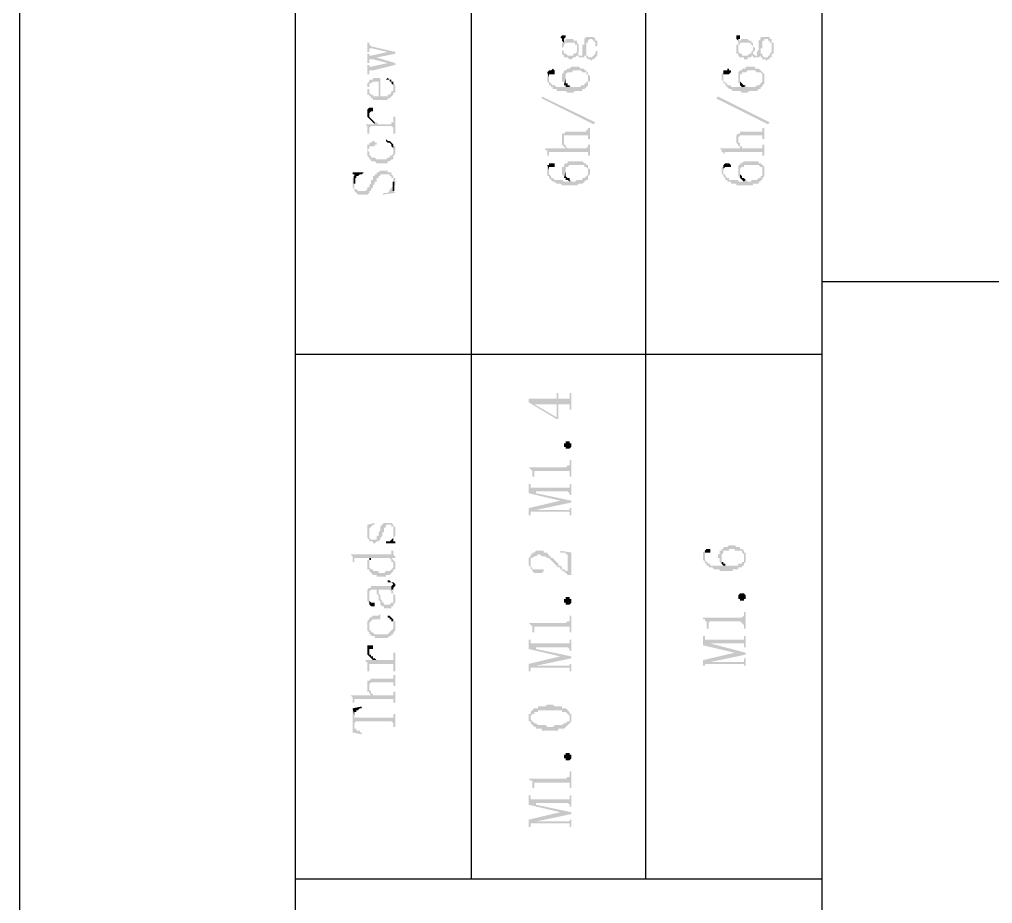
# Model space of a CAD drawing. Header units: inches. Extents: x 3613 to 8393, y -2205 to -794.
# Drawn here: x 7005.62 to 7029.3, y -1038.66 to -1017.14 of the extents above; entities that cross this region are included whole.
import ezdxf

# ---------------------------------------------------------------- set-up
doc = ezdxf.new("R2010")
doc.units = ezdxf.units.IN
doc.header["$MEASUREMENT"] = 0

msp = doc.modelspace()

# ---------------------------------------------------------------- hatches: boundary and pattern name
at = {"transparency": 33554559}
for points in [[(7018.784, -1017.573), (7018.784, -1017.573), (7018.829, -1017.618), (7018.829, -1017.664), (7018.874, -1017.709), (7018.874, -1017.618), (7018.874, -1017.618), (7018.919, -1017.573), (7018.919, -1017.528), (7018.829, -1017.528)], [(7023.071, -1017.573), (7023.071, -1017.618), (7023.071, -1017.618), (7023.116, -1017.664), (7023.116, -1017.709), (7023.116, -1017.618), (7023.162, -1017.618), (7023.162, -1017.573), (7023.162, -1017.528), (7023.071, -1017.528)], [(7014.09, -1017.709), (7014.09, -1017.934), (7014.135, -1017.934), (7014.135, -1017.889), (7014.135, -1017.844), (7014.18, -1017.844), (7014.586, -1017.934), (7014.586, -1017.934), (7014.767, -1017.98), (7014.767, -1017.934), (7014.18, -1017.799), (7014.18, -1017.799), (7014.135, -1017.754), (7014.135, -1017.709)], [(7018.829, -1017.98), (7018.874, -1018.025), (7018.874, -1018.07), (7018.964, -1018.07), (7019.009, -1018.115), (7019.055, -1018.115), (7019.1, -1018.07), (7019.145, -1018.07), (7019.19, -1018.025), (7019.235, -1018.025), (7019.235, -1018.07), (7019.37, -1018.07), (7019.37, -1018.025), (7019.416, -1018.025), (7019.416, -1018.07), (7019.416, -1018.07), (7019.461, -1018.115), (7019.506, -1018.115), (7019.551, -1018.16), (7019.551, -1018.115), (7019.596, -1018.115), (7019.641, -1018.07), (7019.641, -1018.07), (7019.686, -1018.025), (7019.686, -1017.98), (7019.686, -1017.844), (7019.686, -1017.799), (7019.686, -1017.709), (7019.686, -1017.664), (7019.686, -1017.844), (7019.686, -1017.889), (7019.641, -1017.934), (7019.641, -1017.98), (7019.641, -1017.98), (7019.596, -1018.025), (7019.596, -1018.025), (7019.551, -1018.07), (7019.461, -1018.07), (7019.461, -1018.025), (7019.416, -1018.025), (7019.416, -1017.98), (7019.416, -1017.573), (7019.37, -1017.618), (7019.37, -1017.709), (7019.37, -1017.754), (7019.325, -1017.754), (7019.325, -1017.844), (7019.325, -1017.889), (7019.325, -1017.98), (7019.325, -1018.025), (7019.235, -1018.025), (7019.235, -1017.98), (7019.19, -1017.98), (7019.19, -1017.844), (7019.19, -1017.889), (7019.19, -1017.934), (7019.19, -1017.934), (7019.145, -1017.98), (7019.1, -1017.98), (7019.1, -1018.025), (7018.964, -1018.025), (7018.919, -1017.98), (7018.874, -1017.98), (7018.874, -1017.934), (7018.874, -1017.934), (7018.829, -1017.889), (7018.829, -1017.844)], [(7018.829, -1017.844), (7018.829, -1017.889), (7018.829, -1017.98), (7018.829, -1017.844), (7018.829, -1017.844), (7018.874, -1017.799), (7018.874, -1017.754), (7018.874, -1017.754), (7018.919, -1017.709), (7019.145, -1017.709), (7019.145, -1017.754), (7019.19, -1017.754), (7019.19, -1017.844), (7019.19, -1017.98), (7019.235, -1017.934), (7019.235, -1017.844), (7019.235, -1017.754), (7019.235, -1017.754), (7019.19, -1017.709), (7019.19, -1017.664), (7019.1, -1017.664), (7019.1, -1017.618), (7018.919, -1017.618), (7018.919, -1017.664), (7018.874, -1017.664), (7018.874, -1017.618), (7018.874, -1017.709), (7018.829, -1017.709), (7018.829, -1017.754)], [(7019.416, -1017.573), (7019.416, -1017.98), (7019.416, -1017.934), (7019.416, -1017.844), (7019.416, -1017.799), (7019.416, -1017.709), (7019.461, -1017.709), (7019.461, -1017.664), (7019.461, -1017.664), (7019.506, -1017.618), (7019.551, -1017.618), (7019.596, -1017.664), (7019.596, -1017.664), (7019.641, -1017.709), (7019.641, -1017.799), (7019.686, -1017.799), (7019.686, -1017.844), (7019.686, -1017.664), (7019.641, -1017.664), (7019.641, -1017.618), (7019.641, -1017.618), (7019.596, -1017.573)], [(7023.071, -1017.844), (7023.071, -1017.889), (7023.071, -1017.98), (7023.116, -1017.98), (7023.116, -1017.844), (7023.116, -1017.754), (7023.162, -1017.754), (7023.162, -1017.709), (7023.387, -1017.709), (7023.432, -1017.754), (7023.432, -1017.754), (7023.478, -1017.799), (7023.478, -1017.844), (7023.478, -1017.98), (7023.478, -1017.934), (7023.478, -1017.934), (7023.523, -1017.889), (7023.523, -1017.844), (7023.523, -1017.844), (7023.478, -1017.799), (7023.478, -1017.754), (7023.478, -1017.709), (7023.432, -1017.709), (7023.432, -1017.664), (7023.387, -1017.664), (7023.342, -1017.618), (7023.207, -1017.618), (7023.162, -1017.664), (7023.116, -1017.664), (7023.116, -1017.618), (7023.116, -1017.709), (7023.116, -1017.754), (7023.071, -1017.754)], [(7023.116, -1017.98), (7023.116, -1018.025), (7023.116, -1018.025), (7023.162, -1018.07), (7023.252, -1018.07), (7023.252, -1018.115), (7023.342, -1018.115), (7023.342, -1018.07), (7023.432, -1018.07), (7023.432, -1018.025), (7023.478, -1018.025), (7023.478, -1018.07), (7023.613, -1018.07), (7023.658, -1018.025), (7023.658, -1018.07), (7023.703, -1018.07), (7023.703, -1018.115), (7023.793, -1018.115), (7023.793, -1018.16), (7023.839, -1018.115), (7023.884, -1018.115), (7023.884, -1018.07), (7023.929, -1018.07), (7023.929, -1018.025), (7023.929, -1017.98), (7023.974, -1017.98), (7023.974, -1017.844), (7023.974, -1017.799), (7023.974, -1017.709), (7023.929, -1017.709), (7023.929, -1017.664), (7023.929, -1017.844), (7023.929, -1017.934), (7023.929, -1017.934), (7023.884, -1017.98), (7023.884, -1018.025), (7023.839, -1018.025), (7023.839, -1018.07), (7023.748, -1018.07), (7023.703, -1018.025), (7023.703, -1017.98), (7023.658, -1017.98), (7023.658, -1017.573), (7023.658, -1017.618), (7023.658, -1017.618), (7023.613, -1017.664), (7023.613, -1017.709), (7023.613, -1017.754), (7023.613, -1017.844), (7023.613, -1017.889), (7023.613, -1017.889), (7023.568, -1017.934), (7023.568, -1017.98), (7023.568, -1018.025), (7023.523, -1018.025), (7023.478, -1017.98), (7023.478, -1017.844), (7023.478, -1017.889), (7023.478, -1017.889), (7023.432, -1017.934), (7023.432, -1017.98), (7023.387, -1017.98), (7023.342, -1018.025), (7023.207, -1018.025), (7023.207, -1017.98), (7023.162, -1017.98), (7023.116, -1017.934), (7023.116, -1017.844)], [(7023.658, -1017.573), (7023.658, -1017.98), (7023.658, -1017.934), (7023.658, -1017.844), (7023.703, -1017.844), (7023.703, -1017.799), (7023.703, -1017.709), (7023.703, -1017.664), (7023.748, -1017.664), (7023.748, -1017.618), (7023.839, -1017.618), (7023.839, -1017.664), (7023.884, -1017.664), (7023.884, -1017.709), (7023.929, -1017.709), (7023.929, -1017.799), (7023.929, -1017.844), (7023.929, -1017.664), (7023.929, -1017.618), (7023.884, -1017.618), (7023.884, -1017.573), (7023.703, -1017.573)], [(7014.09, -1017.98), (7014.09, -1018.205), (7014.135, -1018.205), (7014.135, -1018.16), (7014.135, -1018.115), (7014.225, -1018.115), (7014.316, -1018.07), (7014.767, -1017.98), (7014.586, -1017.934), (7014.18, -1018.025), (7014.135, -1018.025), (7014.135, -1017.98), (7014.135, -1017.98)], [(7014.09, -1018.25), (7014.09, -1018.476), (7014.135, -1018.476), (7014.135, -1018.431), (7014.135, -1018.386), (7014.225, -1018.386), (7014.767, -1018.25), (7014.586, -1018.205), (7014.18, -1018.295), (7014.135, -1018.295), (7014.135, -1018.25), (7014.135, -1018.25)], [(7014.225, -1018.115), (7014.586, -1018.205), (7014.586, -1018.205), (7014.767, -1018.25), (7014.767, -1018.205), (7014.316, -1018.07)], [(7018.468, -1018.431), (7018.513, -1018.566), (7018.513, -1018.521), (7018.513, -1018.476), (7018.648, -1018.476), (7018.648, -1018.431), (7018.648, -1018.386), (7018.648, -1018.386), (7018.603, -1018.341), (7018.603, -1018.341), (7018.558, -1018.386), (7018.513, -1018.386)], [(7018.468, -1018.521), (7018.468, -1018.611), (7018.468, -1018.656), (7018.468, -1018.656), (7018.513, -1018.702), (7018.513, -1018.747), (7018.558, -1018.747), (7018.558, -1018.792), (7018.603, -1018.792), (7018.603, -1018.837), (7018.693, -1018.837), (7018.693, -1018.882), (7018.919, -1018.882), (7018.964, -1018.927), (7019.1, -1018.927), (7019.145, -1018.882), (7019.325, -1018.882), (7019.325, -1018.837), (7019.37, -1018.837), (7019.416, -1018.792), (7019.416, -1018.792), (7019.461, -1018.747), (7019.461, -1018.566), (7019.461, -1018.611), (7019.461, -1018.656), (7019.416, -1018.656), (7019.416, -1018.702), (7019.37, -1018.702), (7019.37, -1018.747), (7019.28, -1018.747), (7019.28, -1018.792), (7019.055, -1018.792), (7019.009, -1018.747), (7019.009, -1018.792), (7018.693, -1018.792), (7018.648, -1018.747), (7018.603, -1018.747), (7018.558, -1018.702), (7018.558, -1018.702), (7018.513, -1018.656), (7018.513, -1018.566), (7018.513, -1018.566), (7018.468, -1018.431)], [(7018.829, -1018.566), (7018.829, -1018.656), (7018.874, -1018.656), (7018.874, -1018.702), (7018.874, -1018.747), (7018.919, -1018.566), (7018.919, -1018.476), (7018.919, -1018.476), (7018.964, -1018.431), (7019.055, -1018.431), (7019.1, -1018.386), (7019.28, -1018.386), (7019.325, -1018.431), (7019.416, -1018.431), (7019.416, -1018.476), (7019.461, -1018.476), (7019.461, -1018.566), (7019.461, -1018.747), (7019.461, -1018.656), (7019.506, -1018.656), (7019.506, -1018.566), (7019.506, -1018.521), (7019.506, -1018.521), (7019.461, -1018.476), (7019.461, -1018.431), (7019.416, -1018.431), (7019.416, -1018.386), (7019.37, -1018.386), (7019.37, -1018.341), (7019.28, -1018.341), (7019.235, -1018.295), (7019.055, -1018.295), (7019.009, -1018.341), (7018.964, -1018.341), (7018.919, -1018.386), (7018.874, -1018.386), (7018.874, -1018.431), (7018.874, -1018.431), (7018.829, -1018.476), (7018.829, -1018.521), (7018.829, -1018.521)], [(7022.71, -1018.521), (7022.71, -1018.611), (7022.71, -1018.611), (7022.755, -1018.656), (7022.755, -1018.702), (7022.801, -1018.702), (7022.801, -1018.747), (7022.801, -1018.747), (7022.846, -1018.792), (7022.846, -1018.792), (7022.891, -1018.837), (7022.936, -1018.837), (7022.981, -1018.882), (7023.162, -1018.882), (7023.207, -1018.927), (7023.342, -1018.927), (7023.387, -1018.882), (7023.568, -1018.882), (7023.613, -1018.837), (7023.658, -1018.837), (7023.658, -1018.792), (7023.703, -1018.792), (7023.703, -1018.747), (7023.703, -1018.566), (7023.703, -1018.611), (7023.703, -1018.656), (7023.703, -1018.656), (7023.658, -1018.702), (7023.658, -1018.702), (7023.613, -1018.747), (7023.568, -1018.747), (7023.523, -1018.792), (7023.297, -1018.792), (7023.297, -1018.747), (7023.252, -1018.792), (7022.936, -1018.792), (7022.936, -1018.747), (7022.846, -1018.747), (7022.846, -1018.702), (7022.801, -1018.702), (7022.801, -1018.656), (7022.755, -1018.656), (7022.755, -1018.566), (7022.755, -1018.431), (7022.755, -1018.431), (7022.71, -1018.476)], [(7022.755, -1018.431), (7022.755, -1018.566), (7022.755, -1018.521), (7022.755, -1018.476), (7022.891, -1018.476), (7022.936, -1018.431), (7022.936, -1018.386), (7022.891, -1018.386), (7022.891, -1018.341), (7022.846, -1018.341), (7022.846, -1018.386), (7022.755, -1018.386)], [(7023.116, -1018.566), (7023.116, -1018.656), (7023.116, -1018.702), (7023.162, -1018.702), (7023.162, -1018.747), (7023.162, -1018.566), (7023.162, -1018.476), (7023.207, -1018.476), (7023.207, -1018.431), (7023.297, -1018.431), (7023.342, -1018.386), (7023.523, -1018.386), (7023.568, -1018.431), (7023.658, -1018.431), (7023.703, -1018.476), (7023.703, -1018.566), (7023.703, -1018.747), (7023.748, -1018.702), (7023.748, -1018.656), (7023.748, -1018.566), (7023.748, -1018.521), (7023.748, -1018.476), (7023.748, -1018.476), (7023.703, -1018.431), (7023.703, -1018.431), (7023.658, -1018.386), (7023.658, -1018.386), (7023.613, -1018.341), (7023.523, -1018.341), (7023.523, -1018.295), (7023.297, -1018.295), (7023.297, -1018.341), (7023.207, -1018.341), (7023.207, -1018.386), (7023.162, -1018.386), (7023.116, -1018.431), (7023.116, -1018.521), (7023.116, -1018.521)], [(7014.09, -1018.702), (7014.09, -1018.837), (7014.09, -1018.792), (7014.135, -1018.792), (7014.135, -1018.747), (7014.135, -1018.702), (7014.18, -1018.702), (7014.225, -1018.656), (7014.361, -1018.656), (7014.361, -1019.018), (7014.406, -1019.108), (7014.586, -1019.108), (7014.586, -1019.063), (7014.632, -1019.063), (7014.677, -1019.018), (7014.677, -1019.018), (7014.722, -1018.972), (7014.722, -1018.927), (7014.767, -1018.927), (7014.767, -1018.837), (7014.767, -1018.792), (7014.767, -1018.747), (7014.722, -1018.702), (7014.722, -1018.656), (7014.722, -1018.792), (7014.722, -1018.882), (7014.677, -1018.882), (7014.677, -1018.927), (7014.677, -1018.927), (7014.632, -1018.972), (7014.586, -1018.972), (7014.586, -1019.018), (7014.406, -1019.018), (7014.406, -1018.566), (7014.225, -1018.566), (7014.225, -1018.611), (7014.135, -1018.611), (7014.135, -1018.656), (7014.135, -1018.656)], [(7014.09, -1018.837), (7014.09, -1018.927), (7014.09, -1018.972), (7014.135, -1018.972), (7014.135, -1019.018), (7014.18, -1019.018), (7014.18, -1019.063), (7014.225, -1019.063), (7014.225, -1019.108), (7014.406, -1019.108), (7014.361, -1019.018), (7014.225, -1019.018), (7014.225, -1018.972), (7014.18, -1018.972), (7014.135, -1018.927), (7014.135, -1018.837), (7014.09, -1018.837), (7014.09, -1018.702), (7014.09, -1018.747), (7014.09, -1018.792)], [(7014.541, -1018.611), (7014.632, -1018.611), (7014.632, -1018.656), (7014.677, -1018.656), (7014.677, -1018.702), (7014.677, -1018.702), (7014.722, -1018.747), (7014.722, -1018.792), (7014.722, -1018.656), (7014.677, -1018.656), (7014.677, -1018.611), (7014.632, -1018.611), (7014.586, -1018.566), (7014.586, -1018.566)], [(7018.874, -1018.747), (7018.919, -1018.747), (7018.919, -1018.792), (7019.009, -1018.792), (7019.009, -1018.747), (7018.964, -1018.747), (7018.964, -1018.702), (7018.919, -1018.702), (7018.919, -1018.611), (7018.919, -1018.566)], [(7023.162, -1018.747), (7023.162, -1018.747), (7023.207, -1018.792), (7023.252, -1018.792), (7023.297, -1018.747), (7023.252, -1018.747), (7023.207, -1018.702), (7023.207, -1018.702), (7023.162, -1018.656), (7023.162, -1018.611), (7023.162, -1018.566)], [(7019.641, -1019.649), (7019.596, -1019.695), (7018.332, -1019.063), (7018.332, -1019.018)], [(7023.884, -1019.649), (7023.839, -1019.695), (7022.575, -1019.063), (7022.62, -1019.018)], [(7014.09, -1019.424), (7014.09, -1019.469), (7014.09, -1019.514), (7014.135, -1019.559), (7014.135, -1019.424), (7014.135, -1019.424), (7014.18, -1019.379), (7014.225, -1019.379), (7014.225, -1019.333), (7014.225, -1019.288), (7014.135, -1019.288), (7014.09, -1019.333), (7014.09, -1019.379)], [(7014.135, -1019.559), (7014.135, -1019.559), (7014.18, -1019.604), (7014.18, -1019.604), (7014.225, -1019.649), (7014.225, -1019.649), (7014.271, -1019.695), (7014.271, -1019.649), (7014.271, -1019.649), (7014.225, -1019.604), (7014.225, -1019.604), (7014.18, -1019.559), (7014.18, -1019.559), (7014.135, -1019.514), (7014.135, -1019.469), (7014.135, -1019.424)], [(7014.045, -1019.695), (7014.045, -1019.695), (7014.09, -1019.74), (7014.09, -1019.785), (7014.09, -1019.875), (7014.09, -1019.92), (7014.135, -1019.92), (7014.135, -1019.785), (7014.135, -1019.785), (7014.18, -1019.74), (7014.677, -1019.74), (7014.722, -1019.785), (7014.722, -1019.92), (7014.767, -1019.92), (7014.767, -1019.514), (7014.722, -1019.514), (7014.722, -1019.649), (7014.677, -1019.649), (7014.677, -1019.695), (7014.361, -1019.695), (7014.316, -1019.649), (7014.271, -1019.649), (7014.271, -1019.695)], [(7018.874, -1019.92), (7018.874, -1020.056), (7018.874, -1020.01), (7018.874, -1019.965), (7019.461, -1019.965), (7019.461, -1020.056), (7019.506, -1020.056), (7019.506, -1019.785), (7019.461, -1019.785), (7019.461, -1019.83), (7019.416, -1019.83), (7019.416, -1019.875), (7018.919, -1019.875)], [(7023.116, -1019.92), (7023.116, -1020.056), (7023.116, -1020.01), (7023.116, -1020.01), (7023.162, -1019.965), (7023.703, -1019.965), (7023.703, -1020.056), (7023.748, -1020.056), (7023.748, -1019.785), (7023.703, -1019.785), (7023.703, -1019.83), (7023.703, -1019.875), (7023.162, -1019.875), (7023.162, -1019.92)], [(7014.09, -1020.326), (7014.09, -1020.417), (7014.09, -1020.462), (7014.09, -1020.326), (7014.09, -1020.326), (7014.135, -1020.281), (7014.135, -1020.236), (7014.271, -1020.236), (7014.271, -1020.191), (7014.316, -1020.191), (7014.316, -1020.146), (7014.271, -1020.146), (7014.271, -1020.101), (7014.225, -1020.101), (7014.18, -1020.146), (7014.135, -1020.146), (7014.135, -1020.191), (7014.09, -1020.191), (7014.09, -1020.281), (7014.09, -1020.281)], [(7014.541, -1020.101), (7014.541, -1020.101), (7014.586, -1020.146), (7014.632, -1020.146), (7014.677, -1020.191), (7014.677, -1020.236), (7014.722, -1020.281), (7014.722, -1020.326), (7014.722, -1020.191), (7014.677, -1020.146), (7014.677, -1020.146), (7014.632, -1020.101), (7014.586, -1020.101), (7014.541, -1020.056)], [(7018.829, -1020.056), (7018.829, -1020.101), (7018.829, -1020.191), (7018.829, -1020.191), (7018.874, -1020.236), (7018.874, -1020.236), (7018.919, -1020.281), (7018.919, -1020.236), (7018.919, -1020.191), (7018.874, -1020.191), (7018.874, -1020.146), (7018.874, -1019.92), (7018.829, -1019.92), (7018.829, -1019.965), (7018.829, -1020.01)], [(7023.071, -1020.056), (7023.071, -1020.101), (7023.071, -1020.146), (7023.116, -1020.191), (7023.116, -1020.236), (7023.162, -1020.236), (7023.162, -1020.281), (7023.207, -1020.281), (7023.207, -1020.236), (7023.162, -1020.236), (7023.162, -1020.191), (7023.162, -1020.146), (7023.116, -1020.146), (7023.116, -1019.92), (7023.116, -1019.92), (7023.071, -1019.965), (7023.071, -1020.01)], [(7014.09, -1020.462), (7014.135, -1020.507), (7014.135, -1020.552), (7014.18, -1020.552), (7014.18, -1020.597), (7014.271, -1020.597), (7014.316, -1020.642), (7014.586, -1020.642), (7014.586, -1020.597), (7014.632, -1020.597), (7014.677, -1020.552), (7014.722, -1020.552), (7014.722, -1020.507), (7014.722, -1020.462), (7014.767, -1020.417), (7014.767, -1020.326), (7014.767, -1020.236), (7014.722, -1020.236), (7014.722, -1020.191), (7014.722, -1020.326), (7014.722, -1020.372), (7014.722, -1020.417), (7014.677, -1020.462), (7014.632, -1020.462), (7014.632, -1020.507), (7014.586, -1020.507), (7014.541, -1020.552), (7014.316, -1020.552), (7014.271, -1020.507), (7014.18, -1020.507), (7014.18, -1020.462), (7014.135, -1020.462), (7014.135, -1020.417), (7014.135, -1020.372), (7014.09, -1020.326)], [(7018.423, -1020.281), (7018.423, -1020.326), (7018.468, -1020.326), (7018.468, -1020.372), (7018.468, -1020.462), (7018.513, -1020.462), (7018.513, -1020.417), (7018.513, -1020.372), (7019.461, -1020.372), (7019.461, -1020.462), (7019.506, -1020.462), (7019.506, -1020.191), (7019.461, -1020.191), (7019.461, -1020.236), (7019.461, -1020.236), (7019.416, -1020.281), (7018.964, -1020.281), (7018.919, -1020.236), (7018.919, -1020.281)], [(7022.665, -1020.281), (7022.665, -1020.281), (7022.71, -1020.326), (7022.71, -1020.372), (7022.755, -1020.372), (7022.755, -1020.462), (7022.755, -1020.417), (7022.755, -1020.417), (7022.801, -1020.372), (7023.703, -1020.372), (7023.703, -1020.462), (7023.748, -1020.462), (7023.748, -1020.191), (7023.703, -1020.191), (7023.703, -1020.236), (7023.703, -1020.281), (7023.207, -1020.281), (7023.207, -1020.236), (7023.207, -1020.281)], [(7018.829, -1020.823), (7018.829, -1020.913), (7018.829, -1020.913), (7018.874, -1020.958), (7018.874, -1021.003), (7018.874, -1021.003), (7018.919, -1020.823), (7018.919, -1020.778), (7018.919, -1020.733), (7018.964, -1020.733), (7019.009, -1020.687), (7019.37, -1020.687), (7019.37, -1020.733), (7019.416, -1020.733), (7019.461, -1020.778), (7019.461, -1021.003), (7019.461, -1020.958), (7019.461, -1020.958), (7019.506, -1020.913), (7019.506, -1020.823), (7019.506, -1020.778), (7019.461, -1020.778), (7019.461, -1020.687), (7019.416, -1020.687), (7019.416, -1020.642), (7019.37, -1020.642), (7019.325, -1020.597), (7018.964, -1020.597), (7018.964, -1020.642), (7018.919, -1020.642), (7018.874, -1020.687), (7018.874, -1020.733), (7018.829, -1020.733)], [(7023.116, -1020.823), (7023.116, -1020.913), (7023.116, -1020.958), (7023.116, -1020.958), (7023.162, -1021.003), (7023.162, -1020.823), (7023.162, -1020.778), (7023.162, -1020.778), (7023.207, -1020.733), (7023.252, -1020.733), (7023.252, -1020.687), (7023.613, -1020.687), (7023.658, -1020.733), (7023.703, -1020.733), (7023.703, -1020.778), (7023.703, -1021.003), (7023.748, -1020.958), (7023.748, -1020.913), (7023.748, -1020.823), (7023.748, -1020.778), (7023.748, -1020.733), (7023.703, -1020.687), (7023.703, -1020.687), (7023.658, -1020.642), (7023.613, -1020.642), (7023.613, -1020.597), (7023.252, -1020.597), (7023.207, -1020.642), (7023.162, -1020.642), (7023.162, -1020.687), (7023.116, -1020.687), (7023.116, -1020.733)], [(7013.729, -1021.139), (7013.729, -1021.229), (7013.729, -1021.229), (7013.774, -1021.274), (7013.774, -1021.319), (7013.774, -1021.319), (7013.819, -1021.364), (7013.819, -1021.364), (7013.864, -1021.41), (7014.09, -1021.41), (7014.135, -1021.364), (7014.135, -1021.319), (7014.18, -1021.319), (7014.18, -1021.274), (7014.18, -1021.274), (7014.225, -1021.229), (7014.225, -1021.184), (7014.271, -1021.139), (7014.271, -1021.094), (7014.316, -1021.094), (7014.316, -1021.003), (7014.361, -1021.003), (7014.361, -1020.958), (7014.406, -1020.958), (7014.406, -1020.913), (7014.632, -1020.913), (7014.632, -1020.958), (7014.677, -1020.958), (7014.677, -1021.003), (7014.722, -1021.003), (7014.722, -1021.094), (7014.722, -1021.274), (7014.722, -1021.229), (7014.767, -1021.184), (7014.767, -1021.094), (7014.767, -1021.003), (7014.722, -1021.003), (7014.722, -1020.958), (7014.722, -1020.958), (7014.677, -1020.913), (7014.677, -1020.868), (7014.586, -1020.868), (7014.586, -1020.823), (7014.406, -1020.823), (7014.361, -1020.868), (7014.316, -1020.868), (7014.316, -1020.913), (7014.271, -1020.913), (7014.271, -1020.958), (7014.225, -1020.958), (7014.225, -1021.048), (7014.18, -1021.048), (7014.18, -1021.139), (7014.135, -1021.184), (7014.135, -1021.229), (7014.09, -1021.229), (7014.09, -1021.274), (7014.09, -1021.274), (7014.045, -1021.319), (7013.864, -1021.319), (7013.819, -1021.274), (7013.774, -1021.274), (7013.774, -1021.184), (7013.774, -1021.003), (7013.729, -1021.003), (7013.729, -1021.094), (7013.729, -1021.094)], [(7018.468, -1020.687), (7018.513, -1020.823), (7018.513, -1020.778), (7018.513, -1020.733), (7018.648, -1020.733), (7018.648, -1020.687), (7018.648, -1020.642), (7018.513, -1020.642), (7018.513, -1020.687)], [(7018.468, -1020.823), (7018.468, -1020.913), (7018.468, -1020.958), (7018.513, -1020.958), (7018.513, -1021.003), (7018.513, -1021.003), (7018.558, -1021.048), (7018.558, -1021.048), (7018.603, -1021.094), (7018.648, -1021.094), (7018.693, -1021.139), (7018.784, -1021.139), (7018.829, -1021.184), (7019.19, -1021.184), (7019.235, -1021.139), (7019.325, -1021.139), (7019.37, -1021.094), (7019.37, -1021.094), (7019.416, -1021.048), (7019.461, -1021.048), (7019.461, -1020.868), (7019.461, -1020.913), (7019.461, -1020.913), (7019.416, -1020.958), (7019.416, -1020.958), (7019.37, -1021.003), (7019.325, -1021.003), (7019.325, -1021.048), (7019.19, -1021.048), (7019.145, -1021.094), (7019.055, -1021.094), (7019.055, -1021.048), (7019.009, -1021.048), (7019.009, -1021.094), (7018.874, -1021.094), (7018.829, -1021.048), (7018.648, -1021.048), (7018.603, -1021.003), (7018.558, -1021.003), (7018.558, -1020.958), (7018.513, -1020.913), (7018.513, -1020.868), (7018.513, -1020.823), (7018.468, -1020.687), (7018.468, -1020.733), (7018.468, -1020.778)], [(7018.874, -1021.003), (7018.919, -1021.003), (7018.919, -1021.048), (7018.964, -1021.048), (7019.009, -1021.094), (7019.009, -1021.003), (7018.964, -1021.003), (7018.919, -1020.958), (7018.919, -1020.913), (7018.919, -1020.823)], [(7022.71, -1020.823), (7022.71, -1020.913), (7022.755, -1020.913), (7022.755, -1020.958), (7022.755, -1020.958), (7022.801, -1021.003), (7022.801, -1021.048), (7022.846, -1021.048), (7022.846, -1021.094), (7022.936, -1021.094), (7022.936, -1021.139), (7023.071, -1021.139), (7023.071, -1021.184), (7023.478, -1021.184), (7023.478, -1021.139), (7023.613, -1021.139), (7023.613, -1021.094), (7023.658, -1021.094), (7023.658, -1021.048), (7023.703, -1021.048), (7023.703, -1020.868), (7023.703, -1020.913), (7023.703, -1020.958), (7023.658, -1020.958), (7023.658, -1021.003), (7023.613, -1021.003), (7023.568, -1021.048), (7023.432, -1021.048), (7023.432, -1021.094), (7023.342, -1021.094), (7023.297, -1021.048), (7023.297, -1021.048), (7023.252, -1021.094), (7023.116, -1021.094), (7023.116, -1021.048), (7022.891, -1021.048), (7022.891, -1021.003), (7022.846, -1021.003), (7022.801, -1020.958), (7022.801, -1020.913), (7022.755, -1020.913), (7022.755, -1020.868), (7022.755, -1020.687), (7022.755, -1020.733), (7022.71, -1020.733), (7022.71, -1020.778)], [(7022.755, -1020.687), (7022.755, -1020.823), (7022.755, -1020.778), (7022.755, -1020.778), (7022.801, -1020.733), (7022.936, -1020.733), (7022.936, -1020.687), (7022.936, -1020.687), (7022.891, -1020.642), (7022.801, -1020.642)], [(7023.162, -1021.003), (7023.162, -1021.003), (7023.207, -1021.048), (7023.207, -1021.048), (7023.252, -1021.094), (7023.297, -1021.048), (7023.252, -1021.003), (7023.207, -1021.003), (7023.207, -1020.958), (7023.207, -1020.958), (7023.162, -1020.913), (7023.162, -1020.823)], [(7013.729, -1020.868), (7013.729, -1020.913), (7013.774, -1020.913), (7013.774, -1021.094), (7013.774, -1021.003), (7013.819, -1021.003), (7013.819, -1020.958), (7013.864, -1020.958), (7013.909, -1020.913), (7013.955, -1020.913), (7014, -1020.868), (7013.955, -1020.868)], [(7014.451, -1021.41), (7014.451, -1021.41), (7014.767, -1021.364), (7014.767, -1021.364), (7014.722, -1021.319), (7014.722, -1021.184), (7014.722, -1021.229), (7014.677, -1021.229), (7014.677, -1021.274), (7014.632, -1021.274), (7014.632, -1021.319), (7014.632, -1021.319), (7014.586, -1021.364), (7014.496, -1021.364)], [(7018.017, -1026.374), (7018.017, -1026.464), (7018.693, -1026.871), (7018.739, -1026.871), (7018.739, -1026.509), (7019.009, -1026.509), (7019.009, -1026.645), (7019.055, -1026.645), (7019.055, -1026.239), (7019.009, -1026.239), (7019.009, -1026.329), (7019.009, -1026.374), (7018.739, -1026.374), (7018.739, -1026.239), (7018.693, -1026.239), (7018.693, -1026.825), (7018.152, -1026.509), (7018.152, -1026.509)], [(7018.017, -1026.374), (7018.152, -1026.509), (7018.693, -1026.509), (7018.693, -1026.825), (7018.693, -1026.374)], [(7019.055, -1027.502), (7019.055, -1027.548), (7019.055, -1027.548), (7019.009, -1027.593), (7018.919, -1027.593), (7018.919, -1027.548), (7018.874, -1027.548), (7018.874, -1027.502), (7018.874, -1027.457), (7018.919, -1027.457), (7018.919, -1027.412), (7019.009, -1027.412), (7019.009, -1027.457), (7019.055, -1027.457), (7019.055, -1027.502)], [(7018.017, -1028.044), (7018.017, -1028.044), (7018.062, -1028.089), (7018.062, -1028.089), (7018.107, -1028.134), (7018.107, -1028.179), (7018.107, -1028.27), (7018.152, -1028.27), (7018.152, -1028.134), (7019.009, -1028.134), (7019.009, -1028.179), (7019.009, -1028.27), (7019.055, -1028.27), (7019.055, -1027.863), (7019.009, -1027.863), (7019.009, -1027.954), (7019.009, -1027.999), (7018.964, -1027.999), (7018.919, -1028.044)], [(7018.017, -1028.45), (7018.017, -1028.676), (7018.784, -1028.856), (7018.784, -1028.856), (7019.055, -1028.901), (7019.055, -1028.856), (7018.197, -1028.676), (7018.197, -1028.631), (7018.107, -1028.54), (7018.062, -1028.54), (7018.062, -1028.45)], [(7018.107, -1028.54), (7018.197, -1028.631), (7018.964, -1028.631), (7019.009, -1028.676), (7019.009, -1028.721), (7019.055, -1028.721), (7019.055, -1028.45), (7019.009, -1028.45), (7019.009, -1028.495), (7019.009, -1028.54), (7018.964, -1028.54)], [(7018.017, -1029.037), (7018.017, -1029.217), (7018.062, -1029.217), (7018.062, -1029.172), (7018.062, -1029.127), (7018.107, -1029.127), (7018.197, -1029.082), (7019.055, -1028.901), (7018.784, -1028.856)], [(7018.107, -1029.127), (7019.009, -1029.127), (7019.009, -1029.217), (7019.055, -1029.217), (7019.055, -1029.037), (7019.009, -1029.037), (7019.009, -1029.082), (7018.197, -1029.082)], [(7014.09, -1029.443), (7014.09, -1029.488), (7014.135, -1029.804), (7014.135, -1029.624), (7014.135, -1029.578), (7014.135, -1029.533), (7014.18, -1029.488), (7014.18, -1029.488), (7014.225, -1029.443), (7014.271, -1029.443), (7014.271, -1029.398)], [(7014.09, -1029.624), (7014.09, -1029.714), (7014.09, -1029.759), (7014.135, -1029.804), (7014.09, -1029.488), (7014.09, -1029.533)], [(7014.135, -1029.804), (7014.135, -1029.849), (7014.225, -1029.849), (7014.225, -1029.894), (7014.271, -1029.894), (7014.316, -1029.849), (7014.361, -1029.849), (7014.406, -1029.804), (7014.406, -1029.759), (7014.406, -1029.759), (7014.451, -1029.714), (7014.451, -1029.669), (7014.451, -1029.624), (7014.496, -1029.624), (7014.496, -1029.533), (7014.496, -1029.533), (7014.541, -1029.488), (7014.541, -1029.443), (7014.677, -1029.443), (7014.677, -1029.488), (7014.722, -1029.488), (7014.722, -1029.533), (7014.722, -1029.804), (7014.722, -1029.759), (7014.767, -1029.714), (7014.767, -1029.624), (7014.767, -1029.488), (7014.722, -1029.488), (7014.722, -1029.443), (7014.722, -1029.443), (7014.677, -1029.398), (7014.496, -1029.398), (7014.451, -1029.443), (7014.451, -1029.443), (7014.406, -1029.488), (7014.406, -1029.533), (7014.406, -1029.578), (7014.361, -1029.624), (7014.361, -1029.669), (7014.361, -1029.714), (7014.316, -1029.714), (7014.316, -1029.804), (7014.18, -1029.804), (7014.135, -1029.759), (7014.135, -1029.714), (7014.135, -1029.624)], [(7014.541, -1029.849), (7014.541, -1029.894), (7014.767, -1029.894), (7014.767, -1029.849), (7014.722, -1029.849), (7014.722, -1029.624), (7014.722, -1029.669), (7014.722, -1029.759), (7014.722, -1029.759), (7014.677, -1029.804), (7014.677, -1029.804), (7014.632, -1029.849), (7014.586, -1029.849)], [(7013.684, -1030.165), (7013.684, -1030.165), (7013.729, -1030.21), (7013.729, -1030.255), (7013.729, -1030.346), (7013.774, -1030.346), (7013.774, -1030.255), (7014.18, -1030.255), (7014.18, -1030.301), (7014.18, -1030.255), (7014.767, -1030.255), (7014.767, -1030.21), (7014.767, -1030.21), (7014.722, -1030.165), (7014.722, -1030.12), (7014.722, -1030.075), (7014.677, -1030.075), (7014.677, -1030.12), (7014.677, -1030.165), (7014.632, -1030.165)], [(7018.017, -1030.346), (7018.017, -1030.391), (7018.017, -1030.436), (7018.062, -1030.481), (7018.062, -1030.346), (7018.062, -1030.255), (7018.107, -1030.255), (7018.152, -1030.21), (7018.197, -1030.21), (7018.242, -1030.165), (7018.287, -1030.165), (7018.332, -1030.21), (7018.423, -1030.21), (7018.468, -1030.255), (7018.513, -1030.255), (7018.558, -1030.301), (7018.558, -1030.301), (7018.603, -1030.346), (7018.603, -1030.346), (7018.648, -1030.391), (7018.648, -1030.391), (7018.693, -1030.436), (7018.693, -1030.436), (7018.739, -1030.481), (7018.784, -1030.481), (7018.784, -1030.526), (7018.829, -1030.526), (7018.829, -1030.571), (7018.874, -1030.571), (7018.919, -1030.617), (7018.919, -1030.617), (7018.964, -1030.662), (7018.964, -1030.571), (7018.919, -1030.571), (7018.874, -1030.526), (7018.829, -1030.526), (7018.829, -1030.481), (7018.829, -1030.481), (7018.784, -1030.436), (7018.739, -1030.436), (7018.739, -1030.391), (7018.739, -1030.391), (7018.693, -1030.346), (7018.693, -1030.346), (7018.648, -1030.301), (7018.648, -1030.301), (7018.603, -1030.255), (7018.558, -1030.255), (7018.558, -1030.21), (7018.513, -1030.21), (7018.513, -1030.165), (7018.468, -1030.165), (7018.468, -1030.12), (7018.378, -1030.12), (7018.378, -1030.075), (7018.197, -1030.075), (7018.152, -1030.12), (7018.107, -1030.12), (7018.107, -1030.165), (7018.062, -1030.165), (7018.062, -1030.21), (7018.062, -1030.21), (7018.017, -1030.255), (7018.017, -1030.301), (7018.017, -1030.301)], [(7018.784, -1030.075), (7018.784, -1030.12), (7018.919, -1030.12), (7018.919, -1030.165), (7018.964, -1030.165), (7018.964, -1030.662), (7019.055, -1030.662), (7019.055, -1030.12)], [(7022.259, -1030.21), (7022.259, -1030.255), (7022.259, -1030.301), (7022.304, -1030.346), (7022.304, -1030.391), (7022.349, -1030.391), (7022.349, -1030.436), (7022.394, -1030.436), (7022.394, -1030.481), (7022.485, -1030.481), (7022.53, -1030.526), (7022.665, -1030.526), (7022.665, -1030.571), (7022.981, -1030.571), (7022.981, -1030.526), (7023.116, -1030.526), (7023.116, -1030.481), (7023.207, -1030.481), (7023.207, -1030.436), (7023.252, -1030.436), (7023.252, -1030.391), (7023.252, -1030.255), (7023.252, -1030.346), (7023.207, -1030.346), (7023.207, -1030.391), (7023.116, -1030.391), (7023.116, -1030.436), (7022.439, -1030.436), (7022.439, -1030.391), (7022.394, -1030.391), (7022.349, -1030.346), (7022.349, -1030.346), (7022.304, -1030.301), (7022.304, -1030.255), (7022.304, -1030.075), (7022.259, -1030.12), (7022.259, -1030.165)], [(7022.304, -1030.075), (7022.304, -1030.21), (7022.304, -1030.12), (7022.439, -1030.12), (7022.439, -1030.03), (7022.349, -1030.03)], [(7022.62, -1030.21), (7022.62, -1030.255), (7022.665, -1030.255), (7022.665, -1030.346), (7022.665, -1030.346), (7022.71, -1030.391), (7022.71, -1030.21), (7022.71, -1030.165), (7022.71, -1030.165), (7022.755, -1030.12), (7022.755, -1030.075), (7022.891, -1030.075), (7022.891, -1030.03), (7023.026, -1030.03), (7023.026, -1030.075), (7023.207, -1030.075), (7023.207, -1030.12), (7023.207, -1030.12), (7023.252, -1030.165), (7023.252, -1030.391), (7023.297, -1030.346), (7023.297, -1030.255), (7023.297, -1030.21), (7023.297, -1030.12), (7023.252, -1030.12), (7023.252, -1030.075), (7023.252, -1030.075), (7023.207, -1030.03), (7023.162, -1030.03), (7023.162, -1029.985), (7023.071, -1029.985), (7023.026, -1029.94), (7022.891, -1029.94), (7022.846, -1029.985), (7022.755, -1029.985), (7022.755, -1030.03), (7022.71, -1030.03), (7022.71, -1030.075), (7022.665, -1030.075), (7022.665, -1030.12), (7022.665, -1030.165), (7022.62, -1030.165)], [(7014.09, -1030.436), (7014.09, -1030.481), (7014.09, -1030.526), (7014.135, -1030.526), (7014.135, -1030.571), (7014.135, -1030.571), (7014.18, -1030.617), (7014.18, -1030.617), (7014.225, -1030.662), (7014.316, -1030.662), (7014.316, -1030.707), (7014.541, -1030.707), (7014.541, -1030.662), (7014.632, -1030.662), (7014.677, -1030.617), (7014.677, -1030.617), (7014.722, -1030.571), (7014.722, -1030.436), (7014.722, -1030.481), (7014.722, -1030.481), (7014.677, -1030.526), (7014.677, -1030.526), (7014.632, -1030.571), (7014.541, -1030.571), (7014.496, -1030.617), (7014.361, -1030.617), (7014.361, -1030.571), (7014.225, -1030.571), (7014.225, -1030.526), (7014.18, -1030.526), (7014.135, -1030.481), (7014.135, -1030.301), (7014.09, -1030.301), (7014.09, -1030.346), (7014.09, -1030.391)], [(7014.135, -1030.301), (7014.135, -1030.391), (7014.135, -1030.301), (7014.18, -1030.301), (7014.18, -1030.255), (7014.135, -1030.255)], [(7014.632, -1030.255), (7014.677, -1030.301), (7014.677, -1030.346), (7014.722, -1030.346), (7014.722, -1030.571), (7014.722, -1030.526), (7014.767, -1030.526), (7014.767, -1030.481), (7014.767, -1030.436), (7014.767, -1030.391), (7014.767, -1030.346), (7014.722, -1030.301), (7014.722, -1030.301), (7014.677, -1030.255)], [(7022.71, -1030.391), (7022.71, -1030.391), (7022.755, -1030.436), (7022.801, -1030.436), (7022.801, -1030.391), (7022.755, -1030.391), (7022.755, -1030.346), (7022.71, -1030.346), (7022.71, -1030.301), (7022.71, -1030.21)], [(7018.062, -1030.481), (7018.062, -1030.526), (7018.107, -1030.526), (7018.107, -1030.571), (7018.107, -1030.571), (7018.152, -1030.617), (7018.332, -1030.617), (7018.378, -1030.571), (7018.378, -1030.526), (7018.107, -1030.526), (7018.107, -1030.481), (7018.062, -1030.481), (7018.062, -1030.391), (7018.062, -1030.391)], [(7014.586, -1030.797), (7014.586, -1030.842), (7014.677, -1030.842), (7014.722, -1030.887), (7014.722, -1031.023), (7014.722, -1030.978), (7014.722, -1030.978), (7014.767, -1030.932), (7014.767, -1030.887), (7014.722, -1030.842), (7014.677, -1030.842), (7014.632, -1030.797)], [(7014.09, -1031.158), (7014.09, -1031.203), (7014.09, -1031.293), (7014.09, -1031.293), (7014.135, -1031.339), (7014.135, -1031.158), (7014.135, -1031.068), (7014.135, -1031.068), (7014.18, -1031.023), (7014.316, -1031.023), (7014.316, -1031.113), (7014.361, -1031.158), (7014.361, -1031.203), (7014.361, -1031.023), (7014.632, -1031.023), (7014.677, -1031.068), (7014.677, -1031.113), (7014.722, -1031.113), (7014.722, -1031.203), (7014.722, -1031.248), (7014.722, -1031.068), (7014.722, -1031.068), (7014.677, -1031.023), (7014.677, -1030.932), (7014.18, -1030.932), (7014.18, -1030.978), (7014.135, -1030.978), (7014.09, -1031.023)], [(7014.361, -1031.203), (7014.361, -1031.293), (7014.406, -1031.293), (7014.406, -1031.339), (7014.406, -1031.384), (7014.406, -1031.384), (7014.451, -1031.429), (7014.496, -1031.429), (7014.496, -1031.474), (7014.677, -1031.474), (7014.677, -1031.429), (7014.722, -1031.429), (7014.722, -1031.384), (7014.722, -1031.384), (7014.767, -1031.339), (7014.767, -1031.248), (7014.767, -1031.203), (7014.767, -1031.158), (7014.722, -1031.113), (7014.722, -1031.293), (7014.722, -1031.339), (7014.677, -1031.339), (7014.632, -1031.384), (7014.496, -1031.384), (7014.496, -1031.339), (7014.451, -1031.339), (7014.451, -1031.293), (7014.451, -1031.293), (7014.406, -1031.248), (7014.406, -1031.203), (7014.406, -1031.158), (7014.361, -1031.113), (7014.361, -1031.023)], [(7014.677, -1030.932), (7014.677, -1031.023), (7014.722, -1031.023), (7014.722, -1030.887), (7014.722, -1030.887)], [(7014.135, -1031.339), (7014.135, -1031.384), (7014.135, -1031.384), (7014.18, -1031.429), (7014.271, -1031.429), (7014.271, -1031.384), (7014.271, -1031.339), (7014.18, -1031.339), (7014.135, -1031.293), (7014.135, -1031.158)], [(7019.055, -1031.293), (7019.055, -1031.339), (7019.055, -1031.339), (7019.009, -1031.384), (7018.919, -1031.384), (7018.919, -1031.339), (7018.874, -1031.339), (7018.874, -1031.293), (7018.874, -1031.248), (7018.919, -1031.248), (7018.919, -1031.203), (7019.009, -1031.203), (7019.009, -1031.248), (7019.055, -1031.248), (7019.055, -1031.293)], [(7023.297, -1031.203), (7023.297, -1031.248), (7023.252, -1031.248), (7023.252, -1031.293), (7023.162, -1031.293), (7023.162, -1031.248), (7023.116, -1031.248), (7023.116, -1031.203), (7023.116, -1031.158), (7023.116, -1031.158), (7023.162, -1031.113), (7023.252, -1031.113), (7023.297, -1031.158), (7023.297, -1031.203)], [(7014.09, -1031.79), (7014.135, -1031.88), (7014.135, -1031.835), (7014.135, -1031.835), (7014.18, -1031.79), (7014.18, -1031.79), (7014.225, -1031.745), (7014.406, -1031.745), (7014.406, -1032.196), (7014.586, -1032.196), (7014.632, -1032.151), (7014.677, -1032.151), (7014.677, -1032.106), (7014.722, -1032.106), (7014.722, -1032.061), (7014.722, -1032.061), (7014.767, -1032.016), (7014.767, -1031.97), (7014.767, -1031.88), (7014.767, -1031.835), (7014.767, -1031.79), (7014.722, -1031.79), (7014.722, -1031.745), (7014.722, -1031.88), (7014.722, -1031.97), (7014.722, -1031.97), (7014.677, -1032.016), (7014.677, -1032.016), (7014.632, -1032.061), (7014.632, -1032.061), (7014.586, -1032.106), (7014.406, -1032.106), (7014.406, -1031.609), (7014.406, -1031.609), (7014.361, -1031.655), (7014.225, -1031.655), (7014.18, -1031.7), (7014.135, -1031.7), (7014.135, -1031.745), (7014.135, -1031.745)], [(7014.586, -1031.7), (7014.632, -1031.7), (7014.632, -1031.745), (7014.677, -1031.745), (7014.677, -1031.79), (7014.722, -1031.79), (7014.722, -1031.835), (7014.722, -1031.88), (7014.722, -1031.745), (7014.722, -1031.745), (7014.677, -1031.7), (7014.677, -1031.7), (7014.632, -1031.655), (7014.586, -1031.655)], [(7018.017, -1031.835), (7018.017, -1031.835), (7018.062, -1031.88), (7018.062, -1031.88), (7018.107, -1031.925), (7018.107, -1031.97), (7018.107, -1032.061), (7018.152, -1032.061), (7018.152, -1031.925), (7019.009, -1031.925), (7019.009, -1031.97), (7019.009, -1032.061), (7019.055, -1032.061), (7019.055, -1031.655), (7019.009, -1031.655), (7019.009, -1031.745), (7019.009, -1031.79), (7018.964, -1031.79), (7018.919, -1031.835)], [(7022.259, -1031.7), (7022.259, -1031.745), (7022.304, -1031.745), (7022.304, -1031.79), (7022.349, -1031.79), (7022.349, -1031.835), (7022.349, -1031.97), (7022.394, -1031.97), (7022.394, -1031.835), (7022.394, -1031.835), (7022.439, -1031.79), (7023.162, -1031.79), (7023.207, -1031.835), (7023.207, -1031.835), (7023.252, -1031.88), (7023.252, -1031.97), (7023.297, -1031.97), (7023.297, -1031.564), (7023.252, -1031.564), (7023.252, -1031.655), (7023.252, -1031.655), (7023.207, -1031.7), (7023.162, -1031.7)], [(7014.09, -1031.925), (7014.09, -1032.016), (7014.09, -1032.016), (7014.135, -1032.061), (7014.135, -1032.106), (7014.18, -1032.106), (7014.18, -1032.151), (7014.271, -1032.151), (7014.271, -1032.196), (7014.406, -1032.196), (7014.406, -1032.106), (7014.271, -1032.106), (7014.225, -1032.061), (7014.18, -1032.061), (7014.18, -1032.016), (7014.135, -1032.016), (7014.135, -1031.97), (7014.135, -1031.88), (7014.09, -1031.79), (7014.09, -1031.835), (7014.09, -1031.88)], [(7022.259, -1032.151), (7022.259, -1032.377), (7023.026, -1032.557), (7023.026, -1032.557), (7023.297, -1032.602), (7023.297, -1032.557), (7022.439, -1032.332), (7022.439, -1032.332), (7022.349, -1032.241), (7022.304, -1032.241), (7022.304, -1032.196), (7022.304, -1032.151)], [(7022.349, -1032.241), (7022.439, -1032.332), (7023.252, -1032.332), (7023.252, -1032.377), (7023.252, -1032.422), (7023.297, -1032.422), (7023.297, -1032.151), (7023.252, -1032.151), (7023.252, -1032.196), (7023.252, -1032.241), (7023.207, -1032.241)], [(7014.09, -1032.467), (7014.09, -1032.557), (7014.09, -1032.602), (7014.135, -1032.647), (7014.135, -1032.512), (7014.135, -1032.467), (7014.225, -1032.467), (7014.225, -1032.422), (7014.225, -1032.377), (7014.09, -1032.377), (7014.09, -1032.422)], [(7018.017, -1032.241), (7018.017, -1032.467), (7018.784, -1032.647), (7018.784, -1032.647), (7019.055, -1032.693), (7019.055, -1032.647), (7018.197, -1032.467), (7018.197, -1032.422), (7018.107, -1032.332), (7018.062, -1032.332), (7018.062, -1032.241)], [(7018.107, -1032.332), (7018.197, -1032.422), (7018.964, -1032.422), (7019.009, -1032.467), (7019.009, -1032.512), (7019.055, -1032.512), (7019.055, -1032.241), (7019.009, -1032.241), (7019.009, -1032.286), (7019.009, -1032.332), (7018.964, -1032.332)], [(7014.045, -1032.738), (7014.045, -1032.783), (7014.09, -1032.783), (7014.09, -1032.873), (7014.09, -1032.918), (7014.09, -1033.009), (7014.135, -1033.009), (7014.135, -1032.873), (7014.135, -1032.828), (7014.722, -1032.828), (7014.722, -1032.873), (7014.722, -1033.009), (7014.767, -1033.009), (7014.767, -1032.557), (7014.722, -1032.557), (7014.722, -1032.693), (7014.722, -1032.738), (7014.271, -1032.738)], [(7014.135, -1032.647), (7014.135, -1032.647), (7014.18, -1032.693), (7014.18, -1032.693), (7014.225, -1032.738), (7014.316, -1032.738), (7014.271, -1032.693), (7014.225, -1032.693), (7014.225, -1032.647), (7014.18, -1032.647), (7014.18, -1032.602), (7014.135, -1032.602), (7014.135, -1032.557), (7014.135, -1032.512)], [(7018.017, -1032.828), (7018.017, -1033.009), (7018.062, -1033.009), (7018.062, -1032.963), (7018.062, -1032.918), (7018.107, -1032.918), (7018.197, -1032.873), (7019.055, -1032.693), (7018.784, -1032.647)], [(7022.259, -1032.738), (7022.259, -1032.873), (7022.304, -1032.873), (7022.304, -1032.828), (7022.349, -1032.828), (7022.439, -1032.783), (7023.297, -1032.602), (7023.026, -1032.557)], [(7022.349, -1032.828), (7023.252, -1032.828), (7023.252, -1032.873), (7023.297, -1032.873), (7023.297, -1032.693), (7023.252, -1032.693), (7023.252, -1032.738), (7023.252, -1032.783), (7022.439, -1032.783)], [(7018.107, -1032.918), (7019.009, -1032.918), (7019.009, -1033.009), (7019.055, -1033.009), (7019.055, -1032.828), (7019.009, -1032.828), (7019.009, -1032.873), (7018.197, -1032.873)], [(7014.135, -1033.234), (7014.135, -1033.37), (7014.135, -1033.324), (7014.18, -1033.279), (7014.722, -1033.279), (7014.722, -1033.37), (7014.767, -1033.37), (7014.767, -1033.099), (7014.722, -1033.099), (7014.722, -1033.144), (7014.722, -1033.189), (7014.18, -1033.189)], [(7014.09, -1033.37), (7014.09, -1033.415), (7014.09, -1033.505), (7014.135, -1033.505), (7014.135, -1033.55), (7014.135, -1033.55), (7014.18, -1033.595), (7014.18, -1033.595), (7014.225, -1033.55), (7014.18, -1033.55), (7014.18, -1033.505), (7014.18, -1033.505), (7014.135, -1033.46), (7014.135, -1033.234), (7014.09, -1033.234), (7014.09, -1033.324), (7014.09, -1033.324)], [(7013.684, -1033.595), (7013.684, -1033.595), (7013.729, -1033.64), (7013.729, -1033.685), (7013.729, -1033.776), (7013.774, -1033.776), (7013.774, -1033.731), (7013.774, -1033.685), (7014.722, -1033.685), (7014.722, -1033.776), (7014.767, -1033.776), (7014.767, -1033.505), (7014.722, -1033.505), (7014.722, -1033.55), (7014.722, -1033.595), (7014.225, -1033.595), (7014.225, -1033.55), (7014.18, -1033.595)], [(7013.729, -1033.911), (7013.774, -1034.092), (7013.774, -1034.001), (7013.819, -1034.001), (7013.819, -1033.956), (7013.864, -1033.956), (7013.909, -1033.911), (7013.955, -1033.911), (7013.955, -1033.866)], [(7018.017, -1034.137), (7018.017, -1034.227), (7018.062, -1034.227), (7018.062, -1034.272), (7018.062, -1034.137), (7018.062, -1034.092), (7018.062, -1034.092), (7018.107, -1034.047), (7018.152, -1034.047), (7018.152, -1034.001), (7018.242, -1034.001), (7018.242, -1033.956), (7018.829, -1033.956), (7018.829, -1034.001), (7018.919, -1034.001), (7018.964, -1034.047), (7018.964, -1034.047), (7019.009, -1034.092), (7019.009, -1034.137), (7019.009, -1034.001), (7019.009, -1034.001), (7018.964, -1033.956), (7018.964, -1033.956), (7018.919, -1033.911), (7018.829, -1033.911), (7018.829, -1033.866), (7018.648, -1033.866), (7018.603, -1033.821), (7018.468, -1033.821), (7018.423, -1033.866), (7018.242, -1033.866), (7018.242, -1033.911), (7018.152, -1033.911), (7018.107, -1033.956), (7018.107, -1033.956), (7018.062, -1034.001), (7018.062, -1034.047), (7018.017, -1034.047)], [(7013.729, -1033.911), (7013.729, -1034.498), (7013.955, -1034.543), (7013.955, -1034.498), (7013.909, -1034.498), (7013.909, -1034.453), (7013.819, -1034.453), (7013.819, -1034.408), (7013.774, -1034.408), (7013.774, -1034.317), (7013.774, -1034.092)], [(7013.774, -1034.092), (7013.774, -1034.317), (7013.774, -1034.272), (7013.774, -1034.272), (7013.819, -1034.227), (7014.677, -1034.227), (7014.722, -1034.272), (7014.722, -1034.362), (7014.767, -1034.362), (7014.767, -1034.047), (7014.722, -1034.047), (7014.722, -1034.092), (7014.722, -1034.137), (7013.774, -1034.137)], [(7018.062, -1034.272), (7018.107, -1034.317), (7018.107, -1034.317), (7018.152, -1034.362), (7018.197, -1034.362), (7018.197, -1034.408), (7018.332, -1034.408), (7018.332, -1034.453), (7018.739, -1034.453), (7018.739, -1034.408), (7018.874, -1034.408), (7018.919, -1034.362), (7018.919, -1034.362), (7018.964, -1034.317), (7018.964, -1034.317), (7019.009, -1034.272), (7019.009, -1034.272), (7019.055, -1034.227), (7019.055, -1034.182), (7019.055, -1034.137), (7019.055, -1034.092), (7019.055, -1034.047), (7019.009, -1034.047), (7019.009, -1034.001), (7019.009, -1034.182), (7019.009, -1034.227), (7018.964, -1034.227), (7018.919, -1034.272), (7018.874, -1034.272), (7018.829, -1034.317), (7018.648, -1034.317), (7018.603, -1034.362), (7018.468, -1034.362), (7018.423, -1034.317), (7018.242, -1034.317), (7018.197, -1034.272), (7018.152, -1034.272), (7018.107, -1034.227), (7018.107, -1034.227), (7018.062, -1034.182), (7018.062, -1034.137)], [(7019.055, -1035.085), (7019.055, -1035.13), (7019.055, -1035.13), (7019.009, -1035.175), (7018.919, -1035.175), (7018.919, -1035.13), (7018.874, -1035.13), (7018.874, -1035.085), (7018.874, -1035.039), (7018.919, -1035.039), (7018.919, -1034.994), (7019.009, -1034.994), (7019.009, -1035.039), (7019.055, -1035.039), (7019.055, -1035.085)], [(7018.017, -1035.626), (7018.017, -1035.626), (7018.062, -1035.671), (7018.107, -1035.671), (7018.107, -1035.716), (7018.107, -1035.762), (7018.107, -1035.852), (7018.152, -1035.852), (7018.152, -1035.716), (7019.009, -1035.716), (7019.009, -1035.762), (7019.009, -1035.852), (7019.055, -1035.852), (7019.055, -1035.446), (7019.009, -1035.446), (7019.009, -1035.536), (7019.009, -1035.581), (7018.964, -1035.581), (7018.919, -1035.626)], [(7018.017, -1036.032), (7018.017, -1036.258), (7018.784, -1036.439), (7018.784, -1036.439), (7019.055, -1036.484), (7019.055, -1036.439), (7018.197, -1036.258), (7018.197, -1036.213), (7018.107, -1036.123), (7018.062, -1036.123), (7018.062, -1036.032)], [(7018.107, -1036.123), (7018.197, -1036.213), (7018.964, -1036.213), (7019.009, -1036.258), (7019.009, -1036.303), (7019.055, -1036.303), (7019.055, -1036.032), (7019.009, -1036.032), (7019.009, -1036.078), (7019.009, -1036.123), (7018.964, -1036.123)], [(7018.017, -1036.619), (7018.017, -1036.8), (7018.062, -1036.8), (7018.062, -1036.754), (7018.062, -1036.709), (7018.107, -1036.709), (7018.197, -1036.664), (7019.055, -1036.484), (7018.784, -1036.439)], [(7018.107, -1036.709), (7019.009, -1036.709), (7019.009, -1036.8), (7019.055, -1036.8), (7019.055, -1036.619), (7019.009, -1036.619), (7019.009, -1036.664), (7018.197, -1036.664)]]:
    msp.add_hatch(color=256, dxfattribs=at).paths.add_polyline_path(points)

# ---------------------------------------------------------------- linework, layer by layer
for p, q in [((7012.33, -894.646), (7012.33, -1181.386)), ((7025.147, -1023.522), (7421.585, -1023.522))]:
    msp.add_line(p, q)
for points in [[(7425.623, -1185.646), (7425.623, -888.646), (7005.623, -888.646), (7005.623, -1185.646)], [(7013.774, -1021.003), (7013.774, -1021.139), (7013.774, -1021.094), (7013.774, -1020.958), (7013.774, -1020.958)], [(7014.722, -1021.184), (7014.722, -1021.319), (7014.722, -1021.274), (7014.722, -1021.094), (7014.722, -1021.139)]]:
    msp.add_lwpolyline(points, close=True)
for points in [[(7025.147, -894.646), (7025.147, -1181.386)], [(7016.617, -1000.378), (7016.617, -1038.063)], [(7020.86, -1000.378), (7020.86, -1038.063)], [(7012.33, -1025.291), (7025.147, -1025.291)], [(7012.33, -1038.063), (7025.147, -1038.063)]]:
    msp.add_lwpolyline(points)

doc.saveas('drawing.dxf')
